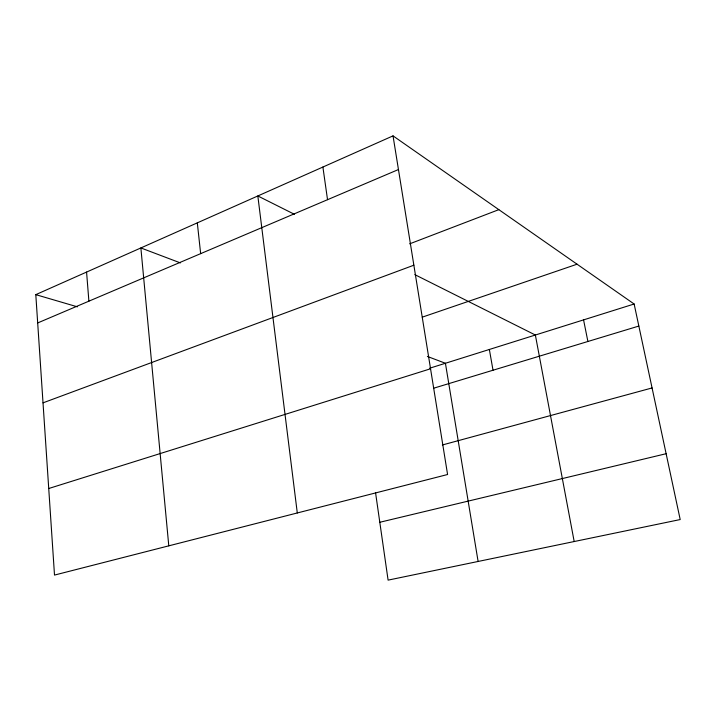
<?xml version="1.0" encoding="UTF-8"?>
<svg xmlns="http://www.w3.org/2000/svg" width="716" height="716" viewBox="0 0 716 716"><rect width="100%" height="100%" fill="white"/><g stroke="black" fill="none" stroke-linecap="round" stroke-linejoin="round"><path stroke-width="1.07" d="M393.03 135.87L447.581 474.511L54.505 575.082L35.8 294.643L393.03 135.87L634.134 304.005L680.2 519.556L388.099 580.13L375.56 492.724M37.688 322.943L398.454 169.54M409.659 243.843L498.837 209.654M43.023 402.848L413.866 265.206M422.288 317.152L577.051 264.204M429.591 368.239L634.134 304.005M48.733 488.509L430.549 368.776M433.905 388.135L638.842 326.057M442.345 444.985L652.07 387.947M379.793 522.277L666.131 453.711M35.8 294.643L77.391 306.833M180.414 262.915L140.873 247.942L168.788 545.843M427.371 356.434L445.424 363.272L478.109 561.469M294.428 214.299L257.832 195.96L297.292 512.969M414.824 274.622L535.362 335.025L574.187 541.538M583.567 319.891L587.899 341.487M489.359 349.471L493.02 370.226M322.898 167.043L327.534 199.692M197.312 222.855L200.65 253.652M86.573 272.08L88.891 301.176"/></g></svg>
